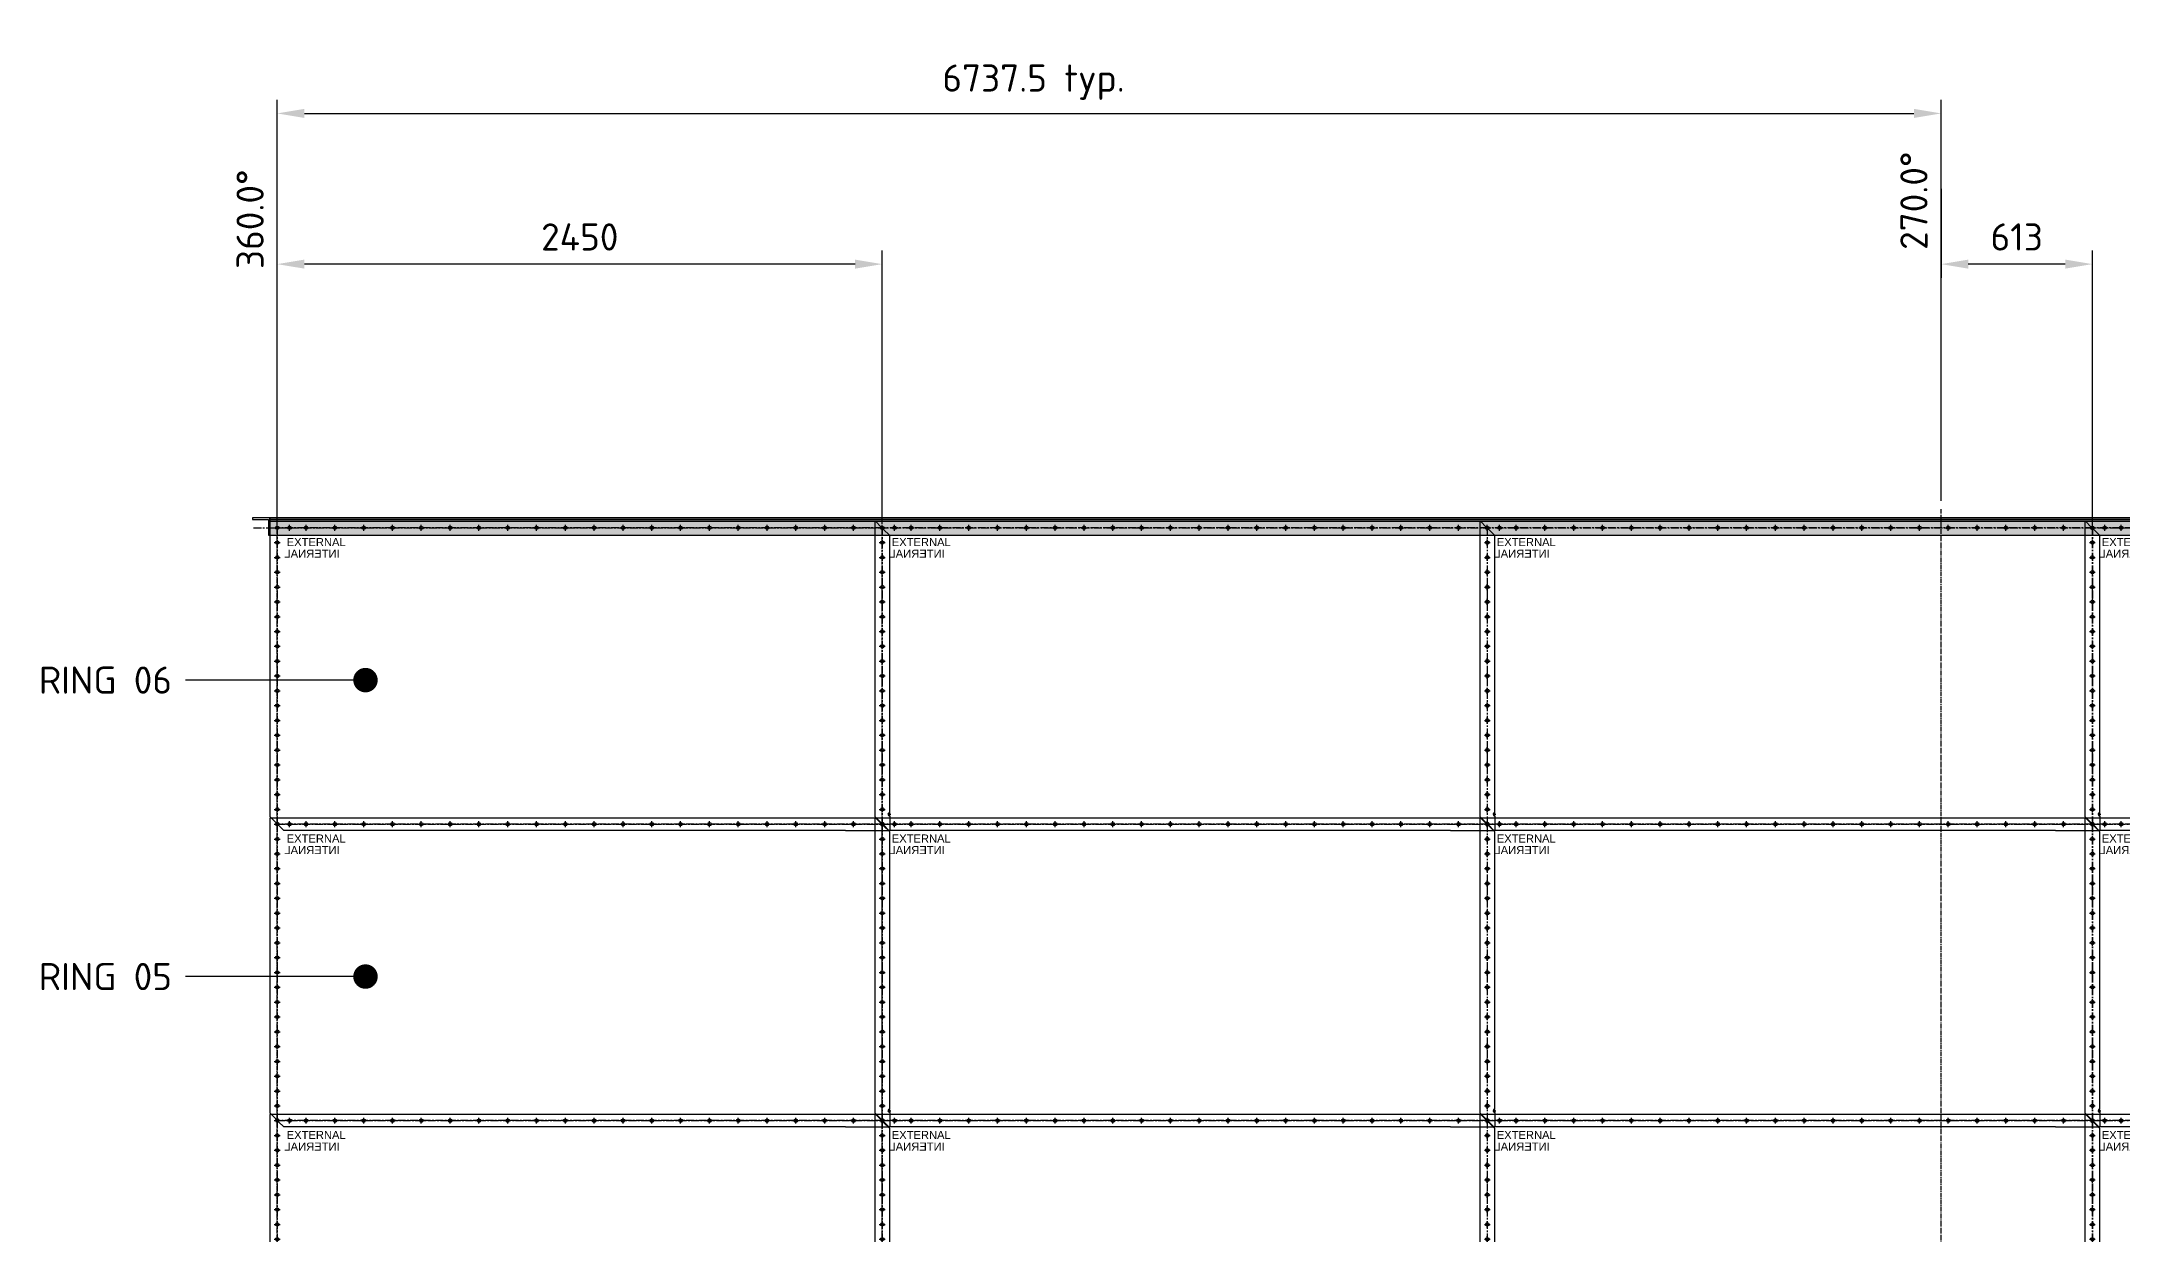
# Model space of a CAD drawing. Header units: millimetres. Extents: x -957 to 144159, y -39902 to 8508.
# Drawn here: x -954 to 7472, y 3680 to 8508 of the extents above; entities that cross this region are included whole.
import ezdxf
from ezdxf import colors
from ezdxf.entities.mleader import LeaderData, LeaderLine
from ezdxf.math import Vec2, Vec3

# ---------------------------------------------------------------- set-up
doc = ezdxf.new("R2010")
doc.units = ezdxf.units.MM
doc.header["$PDMODE"] = 4
for name, pattern in [('CENTER', [50.8, 31.75, -6.35, 6.35, -6.35]), ('CENTER2', [28.575, 19.05, -3.175, 3.175, -3.175]), ('HIDDEN', [0.375, 0.25, -0.125])]:
    doc.linetypes.add(name, pattern=pattern)
doc.layers.get('Defpoints').update_dxf_attribs({"color": 9})
for name, color, linetype in [('Bolt Holes', 7, 'Continuous'), ('CENTRELINE', 1, 'CENTER'), ('X 0515 M', 7, 'Continuous'), ('X 1515 M', 8, 'HIDDEN'), ('X 2001 M', 1, 'CENTER2'), ('X 2515 M', 1, 'CENTER'), ('X 5001 H', 8, 'Continuous')]:
    doc.layers.add(name, color=color, linetype=linetype)
doc.styles.add('BIT STD. 2.0', font='isocpeur.ttf', dxfattribs={"height": 2})
doc.styles.add('GG STD. 1.8', font='arial.ttf', dxfattribs={"height": 1.8})
doc.dimstyles.new('BIT STD. 2.0', dxfattribs={"dimtxt": 2, "dimasz": 2, "dimexe": 1, "dimexo": 0.625, "dimgap": 1, "dimtad": 1, "dimdec": 0, "dimdsep": 46, "dimtxsty": 'BIT STD. 2.0', "dimcen": 0, "dimadec": 0, "dimazin": 0, "dimtfac": 1, "dimtdec": 0, "dimtmove": 0, "dimatfit": 3, "dimfxl": 1, "dimtfill": 1, "dimlwd": -1, "dimlwe": -1, "dimarcsym": 0})

# ---------------------------------------------------------------- blocks, each defined once
blk = doc.blocks.new('*D474')
at = {"layer": 'Defpoints', "color": 0, "transparency": 16777216}
for p in [(6737.5, 8217.2), (0, 7931.3), (6737.5, 7946.3)]:
    blk.add_point(p, dxfattribs=at)
at = {"layer": 'X 5001 H', "color": 0, "transparency": 16777216}
for p, q in [((0, 7965.6), (0, 8272.2)), ((6737.5, 7980.6), (6737.5, 8272.2)), ((110, 8217.2), (6627.5, 8217.2))]:
    blk.add_line(p, q, dxfattribs=at)
for points in [[(110, 8235.6), (110, 8198.9), (0, 8217.2)], [(6627.5, 8235.6), (6627.5, 8198.9), (6737.5, 8217.2)]]:
    blk.add_solid(points, dxfattribs=at)
at = {"layer": 'X 5001 H', "color": 0, "transparency": 16777216, "insert": (3062.5, 8343.7), "char_height": 110, "attachment_point": 5, "style": 'BIT STD. 2.0', "bg_fill": 3, "box_fill_scale": 1.1, "bg_fill_color": 256, "bg_fill_true_color": 13158600, "bg_fill_transparency": 0}
blk.add_mtext('6737.5 typ.', dxfattribs=at)
blk = doc.blocks.new('*D475')
at = {"layer": 'Defpoints', "color": 0, "transparency": 16777216}
for p in [(0, 7607.1), (0, 6540), (2450, 6540)]:
    blk.add_point(p, dxfattribs=at)
at = {"layer": 'X 5001 H', "color": 0, "transparency": 16777216}
for p, q in [((0, 6574.4), (0, 7662.1)), ((2340, 7607.1), (110, 7607.1)), ((2450, 6574.4), (2450, 7662.1))]:
    blk.add_line(p, q, dxfattribs=at)
for points in [[(110, 7625.4), (110, 7588.8), (0, 7607.1)], [(2340, 7625.4), (2340, 7588.8), (2450, 7607.1)]]:
    blk.add_solid(points, dxfattribs=at)
at = {"layer": 'X 5001 H', "color": 0, "transparency": 16777216, "insert": (1225, 7717.1), "char_height": 110, "attachment_point": 5, "style": 'BIT STD. 2.0', "bg_fill": 3, "box_fill_scale": 1.1, "bg_fill_color": 256, "bg_fill_true_color": 13158600, "bg_fill_transparency": 0}
blk.add_mtext('2450', dxfattribs=at)
blk = doc.blocks.new('*D463')
at = {"color": 0, "transparency": 16777216}
blk.add_line((0, 6574.4), (0, 7981.3), dxfattribs=at)
at = {"layer": 'Defpoints', "color": 0, "transparency": 16777216}
for p in [(0, 7541.3), (0, 6540), (26950, 0)]:
    blk.add_point(p, dxfattribs=at)
at = {"color": 0, "transparency": 16777216, "insert": (-110, 7788.8), "char_height": 110, "attachment_point": 5, "rotation": 90, "style": 'BIT STD. 2.0', "bg_fill": 3, "box_fill_scale": 1.1, "bg_fill_color": 256, "bg_fill_true_color": 13158600, "bg_fill_transparency": 0}
blk.add_mtext('360.0%%D', dxfattribs=at)
blk = doc.blocks.new('*U69')
at = {"layer": 'Defpoints', "color": 1, "linetype": 'CENTER'}
blk.add_line((2450, -200), (2450, 6572.8), dxfattribs=at)
at = {"layer": 'X 2001 M', "color": 1}
for p, q in [((0, 0), (0, 6615)), ((6737.5, 0), (6737.5, 6615))]:
    blk.add_line(p, q, dxfattribs=at)
blk = doc.blocks.new('_Dot')
at = {"color": 0, "linetype": 'ByBlock', "lineweight": -2}
blk.add_line((-0.5, 0), (-1, 0), dxfattribs=at)
at = {"color": 0, "linetype": 'ByBlock', "const_width": 0.5}
blk.add_lwpolyline([(-0.25, 0, 1), (0.25, 0, 1)], format="xyb", close=True, dxfattribs=at)
blk = doc.blocks.new('*U73')
at = {"layer": 'CENTRELINE', "color": 0, "linetype": 'CENTER2', "transparency": 16777216}
for p, q in [((-12, 0), (-1.4, 0)), ((0, 1.4), (0, 12)), ((1.4, 0), (12, 0)), ((0, -12), (0, -1.4))]:
    blk.add_line(p, q, dxfattribs=at)
at = {"layer": 'CENTRELINE', "color": 0, "linetype": 'Continuous', "transparency": 16777216}
for p, q in [((-0.7, 0), (0.7, 0)), ((0, -0.7), (0, 0.7))]:
    blk.add_line(p, q, dxfattribs=at)
blk = doc.blocks.new('14mm DIA HOLE')
blk.add_circle((0, 0), 7)
at = {"layer": 'CENTRELINE', "linetype": 'CENTER2'}
blk.add_blockref('*U73', (0, 0), dxfattribs=at)
blk = doc.blocks.new('*U282')
blk.add_blockref('14mm DIA HOLE', (0, 0))
blk = doc.blocks.new('*U283')
at = {"layer": 'Bolt Holes', "color": 0, "linetype": 'ByBlock', "lineweight": -2, "transparency": 16777216}
for p in [(0, 0), (116.67, 0), (233.34, 0), (350.01, 0), (466.68, 0), (583.35, 0), (700.02, 0), (816.69, 0), (933.36, 0), (1050.03, 0), (1166.7, 0), (1283.37, 0), (1400.04, 0), (1516.71, 0), (1633.38, 0), (1750.05, 0), (1866.72, 0), (1983.39, 0), (2100.06, 0), (0, -1200), (116.67, -1200), (233.34, -1200), (350.01, -1200), (466.68, -1200), (583.35, -1200), (700.02, -1200), (816.69, -1200), (933.36, -1200), (1050.03, -1200), (1166.7, -1200), (1283.37, -1200), (1400.04, -1200), (1516.71, -1200), (1633.38, -1200), (1750.05, -1200), (1866.72, -1200), (1983.39, -1200), (2100.06, -1200)]:
    blk.add_blockref('*U282', p, dxfattribs=at)
blk = doc.blocks.new('*U78')
blk.add_blockref('14mm DIA HOLE', (0, 0))
blk = doc.blocks.new('*U79')
at = {"color": 0, "linetype": 'ByBlock', "lineweight": -2, "transparency": 16777216}
for p in [(0, 0), (0, -60), (0, -120), (0, -180), (0, -240), (0, -300), (0, -360), (0, -420), (0, -480), (0, -540), (0, -600), (0, -660), (0, -720), (0, -780), (0, -840), (0, -900), (0, -960), (0, -1020), (0, -1080)]:
    blk.add_blockref('*U78', p, dxfattribs=at)
blk = doc.blocks.new('Vertical Seam - D (1200)')
blk.add_blockref('*U79', (0, -60))
blk = doc.blocks.new('*U163')
blk.add_blockref('Vertical Seam - D (1200)', (0, 0))
blk = doc.blocks.new('*U355')
blk.add_blockref('Vertical Seam - D (1200)', (40, 0))
blk = doc.blocks.new('*U354')
blk.add_blockref('Vertical Seam - D (1200)', (0, 0))
blk = doc.blocks.new('*U164')
blk.add_blockref('Vertical Seam - D (1200)', (40, 0))
blk = doc.blocks.new('*U139')
at = {"layer": 'X 2001 M', "color": 0, "transparency": 16777216}
for p, q in [((-4.12, 0), (-0.8, 0)), ((0, 0.8), (0, 4.12)), ((0.8, 0), (4.12, 0)), ((0, -4.12), (0, -0.8))]:
    blk.add_line(p, q, dxfattribs=at)
at = {"layer": 'X 2001 M', "color": 0, "linetype": 'Continuous', "transparency": 16777216}
for p, q in [((-0.4, 0), (0.4, 0)), ((0, -0.4), (0, 0.4))]:
    blk.add_line(p, q, dxfattribs=at)
blk = doc.blocks.new('*U136')
for p, q in [((0, 72), (0, 132)), ((0, 58), (0, 0))]:
    blk.add_line(p, q)
blk.add_arc((0, 65), 7, 90, 270)
at = {"layer": 'X 2001 M'}
blk.add_blockref('*U139', (0, 65), dxfattribs=at)
blk = doc.blocks.new('*U155')
for p, q in [((0, 692), (0, 1188)), ((0, 558), (0, 692)), ((0, 132), (0, 558))]:
    blk.add_line(p, q)
blk = doc.blocks.new('*U141')
for p, q in [((-619.6, 0), (-2493.6, 0)), ((-179.6, 0), (-619.6, 0)), ((-179.6, 0), (-165.6, 0)), ((-165.6, 0), (0, 0))]:
    blk.add_line(p, q)
blk = doc.blocks.new('1200 DD (2101)')
for p, q in [((2423.6, 25), (-30, 25)), ((-30, 25), (-30, -1168.6))]:
    blk.add_line(p, q)
for points in [[(2423.6, 25), (2444.4, 4.2, 0.866025), (2454.2, -5.6), (2485.6, -37), (2520, -37)], [(26.4, -1225), (5.6, -1204.2, 0.866025), (-4.2, -1194.4), (-30, -1168.6)]]:
    blk.add_lwpolyline(points, format="xyb")
at = {"layer": 'Defpoints', "color": 1, "linetype": 'CENTER'}
blk.add_lwpolyline([(0, -1200), (2450, -1200), (2450, 0), (0, 0)], close=True, dxfattribs=at)
for name, p in [('14mm DIA HOLE', (0, 0)), ('14mm DIA HOLE', (50, 0)), ('14mm DIA HOLE', (116.7, 0)), ('*U155', (2520, -1225)), ('*U136', (2520, -1225)), ('*U141', (2520, -1225)), ('14mm DIA HOLE', (50, -1200)), ('14mm DIA HOLE', (116.7, -1200)), ('14mm DIA HOLE', (2450, -1200)), ('14mm DIA HOLE', (2500, -1200))]:
    blk.add_blockref(name, p)
at = {"layer": 'Bolt Holes'}
for name, p in [('*U283', (233.4, 0)), ('*U163', (0, 0)), ('*U355', (0, 0)), ('*U354', (2450, 0)), ('*U164', (2450, 0))]:
    blk.add_blockref(name, p, dxfattribs=at)
at = {"layer": 'Defpoints', "insert": (38.2, -41.7), "char_height": 32.4, "width": 6762.895, "attachment_point": 1, "style": 'GG STD. 1.8'}
blk.add_mtext('EXTERNAL', dxfattribs=at)
at = {"layer": 'Defpoints', "extrusion": (0, 0, -1), "insert": (252.9, -88.6), "char_height": 32.4, "width": 6762.895, "attachment_point": 1, "text_direction": (-1, 0, 0), "style": 'GG STD. 1.8'}
blk.add_mtext('INTERNAL', dxfattribs=at)
blk = doc.blocks.new('*U278')
blk.add_blockref('14mm DIA HOLE', (0, 0))
blk = doc.blocks.new('*U279')
at = {"layer": 'Bolt Holes', "color": 0, "linetype": 'ByBlock', "lineweight": -2, "transparency": 16777216}
for p in [(0, 0), (116.67, 0), (233.34, 0), (350.01, 0), (466.68, 0), (583.35, 0), (700.02, 0), (816.69, 0), (933.36, 0), (1050.03, 0), (1166.7, 0), (1283.37, 0), (1400.04, 0), (1516.71, 0), (1633.38, 0), (1750.05, 0), (1866.72, 0), (1983.39, 0), (2100.06, 0), (0, -540), (116.67, -540), (233.34, -540), (350.01, -540), (466.68, -540), (583.35, -540), (700.02, -540), (816.69, -540), (933.36, -540), (1050.03, -540), (1166.7, -540), (1283.37, -540), (1400.04, -540), (1516.71, -540), (1633.38, -540), (1750.05, -540), (1866.72, -540), (1983.39, -540), (2100.06, -540)]:
    blk.add_blockref('*U278', p, dxfattribs=at)
blk = doc.blocks.new('*U182')
blk.add_blockref('14mm DIA HOLE', (0, 0))
blk = doc.blocks.new('*U183')
at = {"color": 0, "linetype": 'ByBlock', "lineweight": -2, "transparency": 16777216}
for p in [(0, 0), (0, -60), (0, -120), (0, -180), (0, -240), (0, -300), (0, -360), (0, -420)]:
    blk.add_blockref('*U182', p, dxfattribs=at)
blk = doc.blocks.new('Vertical Seam - D (540)')
blk.add_blockref('*U183', (0, -60))
blk = doc.blocks.new('*U221')
blk.add_blockref('Vertical Seam - D (540)', (0, 0))
blk = doc.blocks.new('*U232')
at = {"layer": 'X 2001 M', "color": 0, "transparency": 16777216}
for p, q in [((-4.12, 0), (-0.8, 0)), ((0, 0.8), (0, 4.12)), ((0.8, 0), (4.12, 0)), ((0, -4.12), (0, -0.8))]:
    blk.add_line(p, q, dxfattribs=at)
at = {"layer": 'X 2001 M', "color": 0, "linetype": 'Continuous', "transparency": 16777216}
for p, q in [((-0.4, 0), (0.4, 0)), ((0, -0.4), (0, 0.4))]:
    blk.add_line(p, q, dxfattribs=at)
blk = doc.blocks.new('*U230')
for p, q in [((0, 72), (0, 132)), ((0, 58), (0, 0))]:
    blk.add_line(p, q)
blk.add_arc((0, 65), 7, 90, 270)
at = {"layer": 'X 2001 M'}
blk.add_blockref('*U232', (0, 65), dxfattribs=at)
blk = doc.blocks.new('*U264')
for p, q in [((-619.6, 0), (-2453.6, 0)), ((-179.6, 0), (-619.6, 0)), ((-179.6, 0), (-165.6, 0)), ((-165.6, 0), (0, 0))]:
    blk.add_line(p, q)
blk = doc.blocks.new('*U256')
for p, q in [((0, 692), (0, 850.3)), ((0, 558), (0, 692)), ((0, 448.7), (0, 558))]:
    blk.add_line(p, q)
blk = doc.blocks.new('540 D')
for p, q in [((2423.6, 25), (-30, 25)), ((-30, 25), (-30, -508.6))]:
    blk.add_line(p, q)
for points in [[(2423.6, 25), (2444.4, 4.2, 0.866025), (2454.2, -5.6), (2480, -31.4)], [(26.4, -565), (5.6, -544.2, 0.866025), (-4.2, -534.4), (-30, -508.6)]]:
    blk.add_lwpolyline(points, format="xyb")
at = {"layer": 'Defpoints', "color": 1, "linetype": 'CENTER'}
blk.add_lwpolyline([(0, -540), (2450, -540), (2450, 0), (0, 0)], close=True, dxfattribs=at)
for name, p in [('14mm DIA HOLE', (0, 0)), ('14mm DIA HOLE', (50, 0)), ('14mm DIA HOLE', (116.7, 0)), ('*U256', (2480, -881.7)), ('*U230', (2480, -565)), ('*U264', (2480, -565)), ('14mm DIA HOLE', (50, -540)), ('14mm DIA HOLE', (116.7, -540)), ('14mm DIA HOLE', (2450, -540))]:
    blk.add_blockref(name, p)
at = {"layer": 'Bolt Holes'}
for name, p in [('*U279', (233.4, 0)), ('*U221', (0, 0)), ('*U221', (2450, 0))]:
    blk.add_blockref(name, p, dxfattribs=at)
at = {"layer": 'Defpoints', "insert": (38.2, -41.7), "char_height": 32.4, "width": 6762.895, "attachment_point": 1, "style": 'GG STD. 1.8'}
blk.add_mtext('EXTERNAL', dxfattribs=at)
at = {"layer": 'Defpoints', "extrusion": (0, 0, -1), "insert": (252.9, -88.6), "char_height": 32.4, "width": 6762.895, "attachment_point": 1, "text_direction": (-1, 0, 0), "style": 'GG STD. 1.8'}
blk.add_mtext('INTERNAL', dxfattribs=at)
blk = doc.blocks.new('*U280')
blk.add_blockref('14mm DIA HOLE', (0, 0))
blk = doc.blocks.new('*U281')
at = {"layer": 'Bolt Holes', "color": 0, "linetype": 'ByBlock', "lineweight": -2, "transparency": 16777216}
for p in [(0, 0), (116.67, 0), (233.34, 0), (350.01, 0), (466.68, 0), (583.35, 0), (700.02, 0), (816.69, 0), (933.36, 0), (1050.03, 0), (1166.7, 0), (1283.37, 0), (1400.04, 0), (1516.71, 0), (1633.38, 0), (1750.05, 0), (1866.72, 0), (1983.39, 0), (2100.06, 0), (0, -1200), (116.67, -1200), (233.34, -1200), (350.01, -1200), (466.68, -1200), (583.35, -1200), (700.02, -1200), (816.69, -1200), (933.36, -1200), (1050.03, -1200), (1166.7, -1200), (1283.37, -1200), (1400.04, -1200), (1516.71, -1200), (1633.38, -1200), (1750.05, -1200), (1866.72, -1200), (1983.39, -1200), (2100.06, -1200)]:
    blk.add_blockref('*U280', p, dxfattribs=at)
blk = doc.blocks.new('*U134')
at = {"layer": 'X 2001 M', "color": 0, "transparency": 16777216}
for p, q in [((-4.12, 0), (-0.8, 0)), ((0, 0.8), (0, 4.12)), ((0.8, 0), (4.12, 0)), ((0, -4.12), (0, -0.8))]:
    blk.add_line(p, q, dxfattribs=at)
at = {"layer": 'X 2001 M', "color": 0, "linetype": 'Continuous', "transparency": 16777216}
for p, q in [((-0.4, 0), (0.4, 0)), ((0, -0.4), (0, 0.4))]:
    blk.add_line(p, q, dxfattribs=at)
blk = doc.blocks.new('*U131')
for p, q in [((0, 72), (0, 132)), ((0, 58), (0, 0))]:
    blk.add_line(p, q)
blk.add_arc((0, 65), 7, 90, 270)
at = {"layer": 'X 2001 M'}
blk.add_blockref('*U134', (0, 65), dxfattribs=at)
blk = doc.blocks.new('*U110')
for p, q in [((0, 692), (0, 1193.6)), ((0, 558), (0, 692)), ((0, 132), (0, 558))]:
    blk.add_line(p, q)
blk = doc.blocks.new('*U118')
for p, q in [((-619.6, 0), (-2453.6, 0)), ((-179.6, 0), (-619.6, 0)), ((-179.6, 0), (-165.6, 0)), ((-165.6, 0), (0, 0))]:
    blk.add_line(p, q)
blk = doc.blocks.new('1200 D')
for p, q in [((2423.6, 25), (-30, 25)), ((-30, 25), (-30, -1168.6))]:
    blk.add_line(p, q)
for points in [[(2423.6, 25), (2444.4, 4.2, 0.866025), (2454.2, -5.6), (2480, -31.4)], [(26.4, -1225), (5.6, -1204.2, 0.866025), (-4.2, -1194.4), (-30, -1168.6)]]:
    blk.add_lwpolyline(points, format="xyb")
at = {"layer": 'Defpoints', "color": 1, "linetype": 'CENTER'}
blk.add_lwpolyline([(0, -1200), (2450, -1200), (2450, 0), (0, 0)], close=True, dxfattribs=at)
for name, p in [('14mm DIA HOLE', (0, 0)), ('14mm DIA HOLE', (50, 0)), ('14mm DIA HOLE', (116.7, 0)), ('*U110', (2480, -1225)), ('*U131', (2480, -1225)), ('*U118', (2480, -1225)), ('14mm DIA HOLE', (50, -1200)), ('14mm DIA HOLE', (116.7, -1200)), ('14mm DIA HOLE', (2450, -1200))]:
    blk.add_blockref(name, p)
at = {"layer": 'Bolt Holes'}
for name, p in [('*U281', (233.4, 0)), ('*U163', (0, 0)), ('*U163', (2450, 0))]:
    blk.add_blockref(name, p, dxfattribs=at)
at = {"layer": 'Defpoints', "insert": (38.2, -41.7), "char_height": 32.4, "width": 6762.895, "attachment_point": 1, "style": 'GG STD. 1.8'}
blk.add_mtext('EXTERNAL', dxfattribs=at)
at = {"layer": 'Defpoints', "extrusion": (0, 0, -1), "insert": (252.9, -88.6), "char_height": 32.4, "width": 6762.895, "attachment_point": 1, "text_direction": (-1, 0, 0), "style": 'GG STD. 1.8'}
blk.add_mtext('INTERNAL', dxfattribs=at)
blk = doc.blocks.new('VERTICAL SEAM')
for name, p in [('1200 D', (-2450, 6540)), ('1200 D', (-2450, 5340)), ('1200 D', (-2450, 4140)), ('1200 D', (-2450, 2940)), ('540 D', (-2450, 1740)), ('1200 DD (2101)', (-2450, 1200))]:
    blk.add_blockref(name, p)
blk = doc.blocks.new('*D465')
at = {"color": 0, "transparency": 16777216}
blk.add_line((6737.5, 6649.4), (6737.5, 8056.3), dxfattribs=at)
at = {"layer": 'Defpoints', "color": 0, "transparency": 16777216}
for p in [(6737.5, 7616.3), (6737.5, 6615), (26950, 0)]:
    blk.add_point(p, dxfattribs=at)
at = {"color": 0, "transparency": 16777216, "insert": (6627.5, 7863.8), "char_height": 110, "attachment_point": 5, "rotation": 90, "style": 'BIT STD. 2.0', "bg_fill": 3, "box_fill_scale": 1.1, "bg_fill_color": 256, "bg_fill_true_color": 13158600, "bg_fill_transparency": 0}
blk.add_mtext('270.0%%D', dxfattribs=at)
blk = doc.blocks.new('*U305')
at = {"layer": 'X 5001 H'}
h = blk.add_hatch(color=8, dxfattribs=at)
h.dxf.hatch_style = 1
h.paths.add_polyline_path([(0, 30), (0, -40), (27010, -40), (27010, 30)])
for p, q in [((0, 30), (27010, 30)), ((0, -40), (27010, -40))]:
    blk.add_line(p, q)
blk.add_lwpolyline([(0, 30), (27010, 30), (27010, -40), (0, -40)], close=True)
at = {"layer": 'X 0515 M'}
blk.add_lwpolyline([(0, 30), (0, -40), (-70, -40), (-70, -34), (-6, -34), (-6, 30)], close=True, dxfattribs=at)
at = {"layer": 'X 1515 M', "color": 251, "true_color": 0x636466}
blk.add_line((0, -34), (27010, -34), dxfattribs=at)
at = {"layer": 'X 2515 M'}
blk.add_line((-66, 0), (27076, 0), dxfattribs=at)
blk = doc.blocks.new('*D477')
at = {"layer": 'Defpoints', "color": 0, "transparency": 16777216}
for p in [(6737.5, 7946.3), (6737.5, 7607.1), (7350, 6480)]:
    blk.add_point(p, dxfattribs=at)
at = {"layer": 'X 5001 H', "color": 0, "transparency": 16777216}
for p, q in [((6737.5, 7911.9), (6737.5, 7552.1)), ((7240, 7607.1), (6847.5, 7607.1)), ((7350, 6514.4), (7350, 7662.1))]:
    blk.add_line(p, q, dxfattribs=at)
for points in [[(6847.5, 7625.4), (6847.5, 7588.8), (6737.5, 7607.1)], [(7240, 7625.4), (7240, 7588.8), (7350, 7607.1)]]:
    blk.add_solid(points, dxfattribs=at)
at = {"layer": 'X 5001 H', "color": 0, "transparency": 16777216, "insert": (7043.8, 7717.1), "char_height": 110, "attachment_point": 5, "style": 'BIT STD. 2.0', "bg_fill": 3, "box_fill_scale": 1.1, "bg_fill_color": 256, "bg_fill_true_color": 13158600, "bg_fill_transparency": 0}
blk.add_mtext('613', dxfattribs=at)

msp = doc.modelspace()

# ---------------------------------------------------------------- dimensions: what is measured, and where the dimension line sits
at = {"layer": 'X 5001 H'}
dim = msp.add_linear_dim(base=(6737.5, 8217.2311), p1=(0, 7931.2681), p2=(6737.5, 7946.2681), text='<> typ.', dimstyle='BIT STD. 2.0', override={"dimdec": 3}, dxfattribs=at)
dim.commit()
dim.dimension.update_dxf_attribs({"geometry": '*D474', "text_midpoint": (3062.5, 8217.2311), "dimtype": 160})
dim = msp.add_linear_dim(base=(0, 7607.0925), p1=(2450, 6540), p2=(0, 6540), dimstyle='BIT STD. 2.0', dxfattribs=at)
dim.commit()
dim.dimension.update_dxf_attribs({"geometry": '*D475', "text_midpoint": (1225, 7607.0925), "dimtype": 160})

# ---------------------------------------------------------------- next in the draw order: dimensions: what is measured, and where the dimension line sits
at = {"color": 1}
dim = msp.add_ordinate_dim(feature_location=(0, 6540), offset=(0, 1001.2681), dtype=1, origin=(26950, 0), dimstyle='BIT STD. 2.0', override={"dimdec": 1, "dimlfac": 0.013358, "dimzin": 0, "dimpost": '%%D'}, dxfattribs=at)
dim.commit()
dim.dimension.update_dxf_attribs({"geometry": '*D463', "text_midpoint": (-110, 7788.7681)})

# ---------------------------------------------------------------- next in the draw order: block references
for name, p in [('*U69', (0, 0)), ('VERTICAL SEAM', (2450, 0)), ('1200 D', (2450.0978, 6540)), ('VERTICAL SEAM', (7350, 0)), ('VERTICAL SEAM', (9800, 0)), ('1200 D', (2450.0978, 5340)), ('1200 D', (2450.0978, 4140))]:
    msp.add_blockref(name, p)

# ---------------------------------------------------------------- next in the draw order: leaders
ml = msp.add_multileader_mtext('Standard')
ml.set_content('RING 06', color=256, style='BIT STD. 2.0')
ml.set_leader_properties(color=150)
ml.set_arrow_properties(name='DOT')
ml.build(insert=Vec2(0, 0))
ml.multileader.update_dxf_attribs({"has_text_frame": 1, "text_left_attachment_type": 2, "text_right_attachment_type": 2, "dogleg_length": 3, "arrow_head_size": 99, "scale": 55})
ctx = ml.context
ctx.base_point, ctx.scale, ctx.char_height, ctx.arrow_head_size, ctx.landing_gap_size, ctx.plane_origin = Vec3(-976.1484, 5923.2156), 55, 110, 99, 55, Vec3(357.2792, 5923.2156)
ctx.left_attachment, ctx.right_attachment, ctx.text_align_type = 2, 2, 2
notes = []
notes.append((ctx, [(0, (1, 1, 0), (-206.1484, 5923.2156), (-1, 0), 165, [(0, [(357.2792, 5923.2156)], 0, [])])]))
ctx.mtext.insert, ctx.mtext.alignment, ctx.mtext.flow_direction = Vec3(-426.1484, 5978.2573), 3, 5
ml = msp.add_multileader_mtext('Standard')
ml.set_content('RING 05', color=256, style='BIT STD. 2.0')
ml.set_leader_properties(color=150)
ml.set_arrow_properties(name='DOT')
ml.build(insert=Vec2(0, 0))
ml.multileader.update_dxf_attribs({"has_text_frame": 1, "text_left_attachment_type": 2, "text_right_attachment_type": 2, "dogleg_length": 3, "arrow_head_size": 99, "scale": 55})
ctx = ml.context
ctx.base_point, ctx.scale, ctx.char_height, ctx.arrow_head_size, ctx.landing_gap_size, ctx.plane_origin = Vec3(-976.1484, 4723.2156), 55, 110, 99, 55, Vec3(357.2792, 4723.2156)
ctx.left_attachment, ctx.right_attachment, ctx.text_align_type = 2, 2, 2
notes.append((ctx, [(0, (1, 1, 0), (-206.1484, 4723.2156), (-1, 0), 165, [(0, [(357.2792, 4723.2156)], 0, [])])]))
ctx.mtext.insert, ctx.mtext.alignment, ctx.mtext.flow_direction = Vec3(-426.1484, 4778.2573), 3, 5
for ctx, leaders in notes:
    for number, flags, end, landing, length, lines in leaders:
        leader = LeaderData()
        leader.index, (leader.has_last_leader_line, leader.has_dogleg_vector, leader.attachment_direction) = number, flags
        leader.last_leader_point, leader.dogleg_vector, leader.dogleg_length = Vec3(end), Vec3(landing), length
        for number, points, colour, breaks in lines:
            line = LeaderLine()
            line.index, line.vertices, line.color, line.breaks = number, Vec3.list(points), colors.encode_raw_color(colour), breaks
            leader.lines.append(line)
        ctx.leaders.append(leader)

# ---------------------------------------------------------------- next in the draw order: dimensions: what is measured, and where the dimension line sits
dim = msp.add_ordinate_dim(feature_location=(6737.5, 6615), offset=(0, 1001.2681), dtype=1, origin=(26950, 0), dimstyle='BIT STD. 2.0', override={"dimdec": 1, "dimlfac": 0.013358, "dimzin": 0, "dimpost": '%%D'}, dxfattribs=at)
dim.commit()
dim.dimension.update_dxf_attribs({"geometry": '*D465', "text_midpoint": (6627.5, 7863.7681)})

# ---------------------------------------------------------------- next in the draw order: block references
at = {"xscale": -1, "rotation": 180}
msp.add_blockref('*U305', (-30, 6540), dxfattribs=at)

# ---------------------------------------------------------------- next in the draw order: dimensions: what is measured, and where the dimension line sits
at = {"layer": 'X 5001 H'}
dim = msp.add_linear_dim(base=(6737.5, 7607.0925441432), p1=(7350, 6480), p2=(6737.5, 7946.2681392181), dimstyle='BIT STD. 2.0', dxfattribs=at)
dim.commit()
dim.dimension.update_dxf_attribs({"geometry": '*D477', "text_midpoint": (7043.75, 7607.0925441432), "dimtype": 160})

doc.saveas('drawing.dxf')
